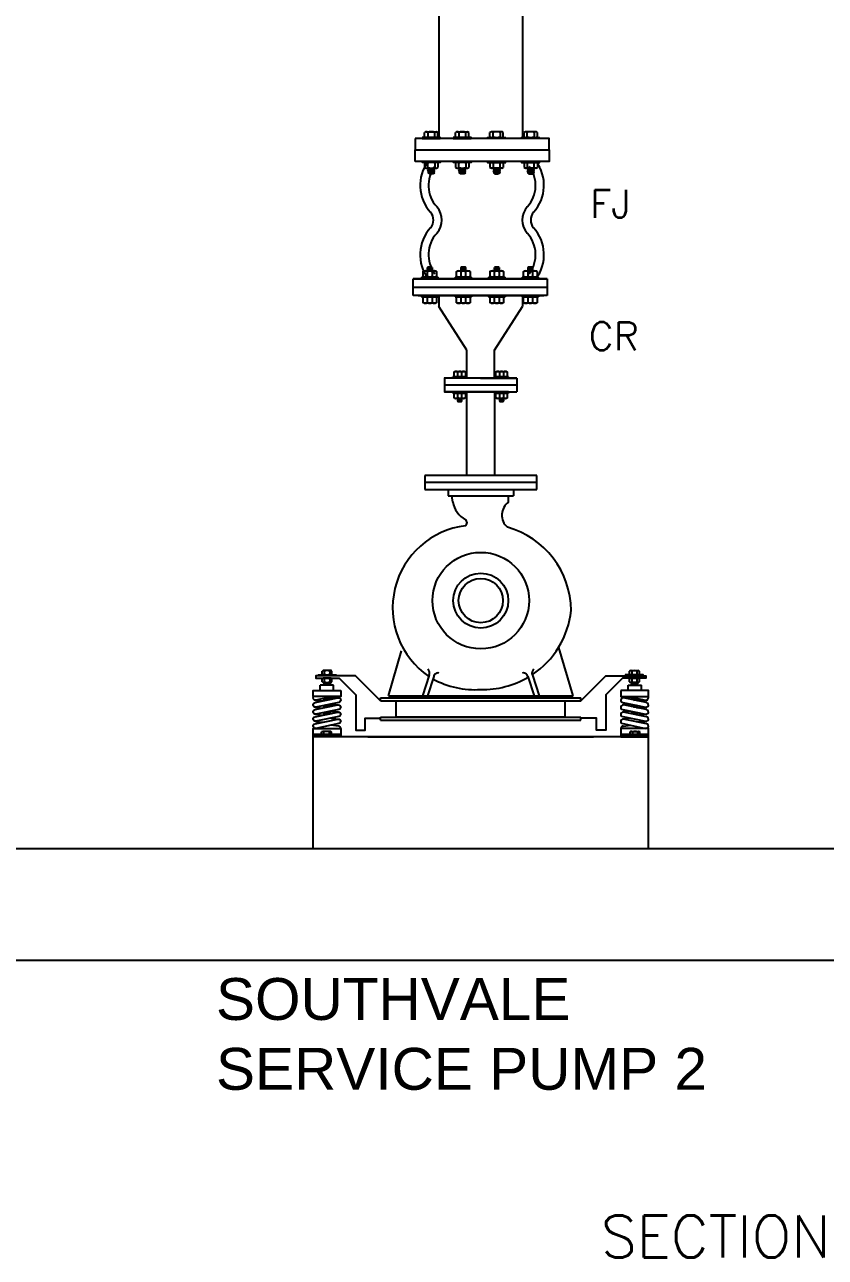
# Model space of a CAD drawing. Header units: inches. Extents: x 72601 to 92539, y -26779 to -15965.
# Drawn here: x 89673 to 91106, y -26676 to -24468 of the extents above; entities that cross this region are included whole.
import ezdxf

# ---------------------------------------------------------------- set-up
doc = ezdxf.new("R2010")
doc.units = ezdxf.units.IN
doc.header["$MEASUREMENT"] = 0
doc.layers.add('FENCE', color=1, linetype='Continuous')
doc.layers.add('M-X-BKGD', color=8, linetype='Continuous')
doc.styles.add('SIMS', font='simplex.shx')
doc.styles.get("Standard").update_dxf_attribs({"font": 'arial.ttf'})

# ---------------------------------------------------------------- blocks, each defined once
blk = doc.blocks.new('PUMP MAIN')
for p, q in [((84485.6, 10391.1), (84624.4, 10391.1)), ((84485.6, 10391.1), (84485.6, 10377.8)), ((84624.4, 10391.1), (84624.4, 10377.8)), ((84485.6, 10377.8), (84624.4, 10377.8)), ((84495.5, 10364.5), (84493.5, 10377.8)), ((84614.2, 10364.5), (84614.2, 10377.8)), ((84358.5, 9952.1), (84386.6, 10048.1)), ((84751.5, 9952.1), (84721.3, 10055.1)), ((84217.4, 9997.9), (84217.4, 10004.8)), ((84236.2, 10005.8), (84219.8, 10005.8)), ((84219.8, 9996.9), (84236, 9996.9)), ((84222.3, 9997.9), (84222.3, 10004.8)), ((84233.6, 10004.8), (84233.6, 9997.9)), ((84238.5, 9997.9), (84238.5, 10004.8)), ((84445.3, 9996), (84430.9, 9952.1)), ((84455, 9993.1), (84441.5, 9952.1)), ((84655, 9993.1), (84668.5, 9952.1)), ((84664.7, 9996), (84679.1, 9952.1)), ((84871.5, 9997.9), (84871.5, 10004.8)), ((84873.8, 10005.8), (84890.2, 10005.8)), ((84890.2, 9996.9), (84874, 9996.9)), ((84876.4, 10004.8), (84876.4, 9997.9)), ((84887.7, 9997.9), (84887.7, 10004.8)), ((84892.6, 9997.9), (84892.6, 10004.8)), ((84241.7, 9975.1), (84213.5, 9975.1)), ((84213.5, 9963.2), (84213.5, 9975.1)), ((84217.4, 9981.7), (84217.4, 9988.6)), ((84236.1, 9989.6), (84219.8, 9989.6)), ((84219.8, 9980.7), (84236, 9980.7)), ((84220.8, 9980.3), (84221.3, 9980.7)), ((84220.8, 9980.3), (84221.8, 9979.4)), ((84220.8, 9978.6), (84221.8, 9979.4)), ((84220.8, 9978.6), (84221.8, 9977.8)), ((84220.8, 9977), (84221.8, 9977.8)), ((84220.8, 9977), (84221.8, 9976.2)), ((84220.8, 9975.3), (84221.8, 9976.2)), ((84220.8, 9975.3), (84221, 9975.1)), ((84234, 9978.9), (84221.8, 9979.4)), ((84234, 9977.3), (84221.8, 9977.8)), ((84234, 9975.7), (84221.8, 9976.2)), ((84222.3, 9981.7), (84222.3, 9988.6)), ((84234, 9980.6), (84231.7, 9980.7)), ((84233.6, 9988.6), (84233.6, 9981.7)), ((84234.1, 9980.7), (84234, 9980.6)), ((84235.1, 9979.8), (84234, 9980.6)), ((84235.1, 9979.8), (84234, 9978.9)), ((84235.1, 9978.1), (84234, 9978.9)), ((84235.1, 9978.1), (84234, 9977.3)), ((84235.1, 9976.5), (84234, 9977.3)), ((84235.1, 9976.5), (84234, 9975.7)), ((84234.7, 9975.1), (84234, 9975.7)), ((84238.5, 9981.7), (84238.5, 9988.6)), ((84241.7, 9963.2), (84241.7, 9975.1)), ((84868.3, 9963.2), (84868.3, 9975.1)), ((84868.3, 9975.1), (84896.5, 9975.1)), ((84871.5, 9981.7), (84871.5, 9988.6)), ((84873.9, 9989.6), (84890.2, 9989.6)), ((84890.2, 9980.7), (84874, 9980.7)), ((84874.9, 9979.8), (84876, 9980.6)), ((84874.9, 9979.8), (84876, 9978.9)), ((84874.9, 9978.1), (84876, 9978.9)), ((84874.9, 9978.1), (84876, 9977.3)), ((84874.9, 9976.5), (84876, 9977.3)), ((84874.9, 9976.5), (84876, 9975.7)), ((84875.3, 9975.1), (84876, 9975.7)), ((84875.9, 9980.7), (84876, 9980.6)), ((84876, 9980.6), (84878.3, 9980.7)), ((84876, 9978.9), (84888.2, 9979.4)), ((84876, 9977.3), (84888.2, 9977.8)), ((84876, 9975.7), (84888.2, 9976.2)), ((84876.4, 9988.6), (84876.4, 9981.7)), ((84887.7, 9981.7), (84887.7, 9988.6)), ((84889.2, 9980.3), (84888.2, 9979.4)), ((84889.2, 9978.6), (84888.2, 9979.4)), ((84889.2, 9978.6), (84888.2, 9977.8)), ((84889.2, 9977), (84888.2, 9977.8)), ((84889.2, 9977), (84888.2, 9976.2)), ((84889.2, 9975.3), (84888.2, 9976.2)), ((84889.2, 9980.3), (84888.7, 9980.7)), ((84889.2, 9975.3), (84889, 9975.1)), ((84892.6, 9981.7), (84892.6, 9988.6)), ((84896.5, 9963.2), (84896.5, 9975.1)), ((84203, 9942.8), (84219.1, 9941.2)), ((84220.8, 9946), (84221.1, 9946.3)), ((84220.8, 9946), (84221.8, 9945.1)), ((84220.8, 9944.3), (84221.8, 9945.1)), ((84220.8, 9944.3), (84221.8, 9943.5)), ((84220.8, 9942.7), (84221.8, 9943.5)), ((84220.8, 9942.7), (84221.8, 9941.9)), ((84221.5, 9941.6), (84221.8, 9941.9)), ((84234, 9944.7), (84221.8, 9945.1)), ((84229.5, 9943.2), (84221.8, 9943.5)), ((84222.6, 9941.8), (84221.8, 9941.9)), ((84234, 9946.4), (84223.5, 9946.8)), ((84234, 9948), (84230.1, 9948.2)), ((84235.1, 9948.8), (84234, 9948)), ((84235.1, 9947.2), (84234, 9948)), ((84235.1, 9947.2), (84234, 9946.4)), ((84235.1, 9945.6), (84234, 9946.4)), ((84235.1, 9945.6), (84234, 9944.7)), ((84234.6, 9944.3), (84234, 9944.7)), ((84235.1, 9948.8), (84234.7, 9949.1)), ((84236, 9949.4), (84252.1, 9947.8)), ((84341.9, 9941.6), (84341.9, 9948.2)), ((84341.9, 9948.2), (84768.1, 9948.2)), ((84341.9, 9941.6), (84768.1, 9941.6)), ((84358.5, 9952.1), (84751.5, 9952.1)), ((84375.2, 9906.6), (84375.2, 9941.6)), ((84734.8, 9906.6), (84734.8, 9941.6)), ((84768.1, 9941.6), (84768.1, 9948.2)), ((84874, 9949.4), (84857.9, 9947.8)), ((84874.9, 9948.8), (84875.3, 9949.1)), ((84874.9, 9948.8), (84876, 9948)), ((84874.9, 9947.2), (84876, 9948)), ((84874.9, 9947.2), (84876, 9946.4)), ((84874.9, 9945.6), (84876, 9946.4)), ((84874.9, 9945.6), (84876, 9944.7)), ((84875.4, 9944.3), (84876, 9944.7)), ((84876, 9948), (84879.9, 9948.2)), ((84876, 9946.4), (84886.5, 9946.8)), ((84876, 9944.7), (84888.2, 9945.1)), ((84880.5, 9943.2), (84888.2, 9943.5)), ((84887.4, 9941.8), (84888.2, 9941.9)), ((84889.2, 9946), (84888.2, 9945.1)), ((84889.2, 9944.3), (84888.2, 9945.1)), ((84889.2, 9944.3), (84888.2, 9943.5)), ((84889.2, 9942.7), (84888.2, 9943.5)), ((84889.2, 9942.7), (84888.2, 9941.9)), ((84888.5, 9941.6), (84888.2, 9941.9)), ((84889.2, 9946), (84888.9, 9946.3)), ((84907, 9942.8), (84890.9, 9941.2)), ((84203, 9927.8), (84219.1, 9926.2)), ((84220.8, 9931.2), (84220.8, 9931.3)), ((84220.8, 9931.2), (84221.8, 9930.4)), ((84220.8, 9929.6), (84221.8, 9930.4)), ((84220.8, 9929.6), (84221.8, 9928.7)), ((84220.8, 9927.9), (84221.8, 9928.7)), ((84220.8, 9927.9), (84221.8, 9927.1)), ((84220.8, 9914.8), (84221.8, 9915.6)), ((84220.8, 9914.8), (84221.8, 9914)), ((84221, 9926.5), (84221.8, 9927.1)), ((84221, 9916.3), (84221.8, 9915.6)), ((84234, 9929.9), (84221.8, 9930.4)), ((84230.3, 9928.4), (84221.8, 9928.7)), ((84223.6, 9927), (84221.8, 9927.1)), ((84234, 9915.1), (84221.8, 9915.6)), ((84234, 9931.5), (84224.1, 9931.9)), ((84234, 9916.8), (84225.1, 9917.1)), ((84234, 9933.2), (84230.8, 9933.3)), ((84234, 9918.5), (84232, 9918.6)), ((84235.2, 9934), (84234, 9933.2)), ((84235.1, 9932.4), (84234, 9933.2)), ((84235.1, 9932.4), (84234, 9931.5)), ((84235.1, 9930.7), (84234, 9931.5)), ((84235.1, 9930.7), (84234, 9929.9)), ((84234.8, 9929.3), (84234, 9929.9)), ((84234.9, 9919.1), (84234, 9918.5)), ((84235.2, 9917.6), (84234, 9918.5)), ((84235.2, 9917.6), (84234, 9916.8)), ((84235.1, 9916), (84234, 9916.8)), ((84235.1, 9916), (84234, 9915.1)), ((84235, 9914.4), (84234, 9915.1)), ((84235.2, 9934), (84235, 9934.2)), ((84235.1, 9919.3), (84235.1, 9919.3)), ((84236, 9934.4), (84252.1, 9932.8)), ((84236, 9919.4), (84252.1, 9917.8)), ((84874, 9934.4), (84857.9, 9932.8)), ((84874, 9919.4), (84857.9, 9917.8)), ((84874.8, 9934), (84875, 9934.2)), ((84874.8, 9934), (84876, 9933.2)), ((84874.8, 9917.6), (84876, 9918.5)), ((84874.8, 9917.6), (84876, 9916.8)), ((84874.9, 9932.4), (84876, 9933.2)), ((84874.9, 9932.4), (84876, 9931.5)), ((84874.9, 9930.7), (84876, 9931.5)), ((84874.9, 9930.7), (84876, 9929.9)), ((84874.9, 9916), (84876, 9916.8)), ((84874.9, 9916), (84876, 9915.1)), ((84875, 9914.4), (84876, 9915.1)), ((84875.1, 9919.1), (84876, 9918.5)), ((84875.2, 9929.3), (84876, 9929.9)), ((84876, 9933.2), (84879.2, 9933.3)), ((84876, 9931.5), (84885.9, 9931.9)), ((84876, 9929.9), (84888.2, 9930.4)), ((84876, 9918.5), (84878, 9918.6)), ((84876, 9916.8), (84884.9, 9917.1)), ((84876, 9915.1), (84888.2, 9915.6)), ((84879.7, 9928.4), (84888.2, 9928.7)), ((84886.4, 9927), (84888.2, 9927.1)), ((84889.2, 9931.2), (84888.2, 9930.4)), ((84889.2, 9929.6), (84888.2, 9930.4)), ((84889.2, 9929.6), (84888.2, 9928.7)), ((84889.2, 9927.9), (84888.2, 9928.7)), ((84889.2, 9927.9), (84888.2, 9927.1)), ((84889, 9926.5), (84888.2, 9927.1)), ((84889, 9916.3), (84888.2, 9915.6)), ((84889.2, 9914.8), (84888.2, 9915.6)), ((84889.2, 9914.8), (84888.2, 9914)), ((84889.2, 9931.2), (84889.2, 9931.3)), ((84907, 9927.8), (84890.9, 9926.2)), ((84203, 9912.8), (84219.1, 9911.2)), ((84203.5, 9897.8), (84219.6, 9896.2)), ((84220.8, 9913.2), (84221.8, 9914)), ((84220.8, 9913.2), (84221.8, 9912.3)), ((84220.8, 9911.5), (84221.8, 9912.3)), ((84220.8, 9911.5), (84220.8, 9911.5)), ((84231.2, 9913.6), (84221.8, 9914)), ((84224.6, 9912.2), (84221.8, 9912.3)), ((84252.1, 9887.8), (84236, 9889.4)), ((84236.1, 9904.4), (84252.6, 9902.8)), ((84341.9, 9906.6), (84768.1, 9906.6)), ((84341.9, 9900), (84341.9, 9906.6)), ((84341.9, 9900), (84768.1, 9900)), ((84734.8, 9906.6), (84375.2, 9906.6)), ((84768.1, 9900), (84768.1, 9906.6)), ((84873.9, 9904.4), (84857.4, 9902.8)), ((84857.9, 9887.8), (84874, 9889.4)), ((84878.8, 9913.6), (84888.2, 9914)), ((84885.4, 9912.2), (84888.2, 9912.3)), ((84889.2, 9913.2), (84888.2, 9914)), ((84889.2, 9913.2), (84888.2, 9912.3)), ((84889.2, 9911.5), (84888.2, 9912.3)), ((84889.2, 9911.5), (84889.2, 9911.5)), ((84906.5, 9897.8), (84890.4, 9896.2)), ((84907, 9912.8), (84890.9, 9911.2)), ((84216.4, 9868.3), (84216.4, 9875.2)), ((84235.1, 9876.2), (84218.8, 9876.2)), ((84218.8, 9867.3), (84235, 9867.3)), ((84221.3, 9868.3), (84221.3, 9875.2)), ((84232.5, 9875.2), (84232.5, 9868.3)), ((84237.5, 9868.3), (84237.5, 9875.2)), ((84315, 9865), (84795, 9865)), ((84872.5, 9868.3), (84872.5, 9875.2)), ((84874.9, 9876.2), (84891.2, 9876.2)), ((84891.2, 9867.3), (84875, 9867.3)), ((84877.5, 9875.2), (84877.5, 9868.3)), ((84888.7, 9868.3), (84888.7, 9875.2)), ((84893.6, 9868.3), (84893.6, 9875.2))]:
    blk.add_line(p, q)
for points in [[(84341.9, 9941.6), (84288.8, 9994.6), (84203.8, 9994.6), (84203.8, 9989.6), (84253.8, 9989.6), (84289.2, 9954.3), (84289.2, 9879.3), (84309.2, 9879.3), (84309.2, 9904.3), (84341.9, 9904.3)], [(84768.1, 9941.6), (84821.2, 9994.6), (84906.2, 9994.6), (84906.2, 9989.6), (84856.2, 9989.6), (84820.8, 9954.3), (84820.8, 9879.3), (84800.8, 9879.3), (84800.8, 9904.3), (84768.1, 9904.3)]]:
    blk.add_lwpolyline(points)
for points in [[(84248.1, 9996.9), (84248.1, 9994.6), (84209.6, 9994.6), (84209.6, 9996.9)], [(84861.9, 9996.9), (84861.9, 9994.6), (84900.4, 9994.6), (84900.4, 9996.9)], [(84257.1, 9963.2), (84257.1, 9950.4), (84198.5, 9950.4), (84198.5, 9963.2)], [(84852.9, 9963.2), (84852.9, 9950.4), (84911.5, 9950.4), (84911.5, 9963.2)], [(84257.1, 9882.8), (84257.1, 9870), (84198.5, 9870), (84198.5, 9882.8)], [(84257.1, 9870), (84257.1, 9865), (84198.5, 9865), (84198.5, 9870)], [(84247.1, 9867.3), (84247.1, 9865), (84208.5, 9865), (84208.5, 9867.3)], [(84852.9, 9882.8), (84852.9, 9870), (84911.5, 9870), (84911.5, 9882.8)], [(84852.9, 9870), (84852.9, 9865), (84911.5, 9865), (84911.5, 9870)], [(84862.9, 9867.3), (84862.9, 9865), (84901.5, 9865), (84901.5, 9867.3)]]:
    blk.add_lwpolyline(points, close=True)
for points in [[(84241, 9950.4), (84204.5, 9942.9, -0.656367), (84199.3, 9950.4)], [(84869, 9950.4), (84905.5, 9942.9, 0.656367), (84910.7, 9950.4)]]:
    blk.add_lwpolyline(points, format="xyb")
for points in [[(84253.1, 9937.9), (84204.5, 9927.9, -1.001057), (84202.5, 9937.7), (84251.1, 9947.7, -1.001015)], [(84856.9, 9937.9), (84905.5, 9927.9, 1.001057), (84907.5, 9937.7), (84858.9, 9947.7, 1.001015)], [(84253.1, 9922.9), (84204.5, 9912.9, -1.001057), (84202.5, 9922.7), (84251.1, 9932.7, -1.001015)], [(84253.1, 9907.9), (84204.5, 9897.9, -1.001057), (84202.5, 9907.7), (84251.1, 9917.7, -1.001015)], [(84856.9, 9922.9), (84905.5, 9912.9, 1.001057), (84907.5, 9922.7), (84858.9, 9932.7, 1.001015)], [(84856.9, 9907.9), (84905.5, 9897.9, 1.001057), (84907.5, 9907.7), (84858.9, 9917.7, 1.001015)], [(84253.1, 9892.9), (84204.5, 9882.9, -1.001057), (84202.5, 9892.7), (84251.1, 9902.7, -1.001015)], [(84856.9, 9892.9), (84905.5, 9882.9, 1.001057), (84907.5, 9892.7), (84858.9, 9902.7, 1.001015)]]:
    blk.add_lwpolyline(points, format="xyb", close=True)
for radius in [102.7, 58.5, 47.1]:
    blk.add_circle((84555, 10154.7), radius)
for centre, radius, start, end in [((84547.2, 10373), 52.4, 189.3044, 241.7281), ((84634.5, 10336.6), 34.5, 126.0695, 228.3449), ((84543.6, 10139.1), 176.1, 96.9255, 235.7497), ((84518.1, 10320.4), 7.76, 303.9544, 56.0456), ((84562.2, 10132.7), 184.8, 0.3028, 74.4939), ((84561.7, 10152.5), 186.3, 303.4296, 354.1995), ((84219.8, 10002.3), 3.48, 45.0088, 134.9912), ((84219.8, 10000.4), 3.48, 225.0088, 314.9912), ((84227.9, 9989.9), 15.9, 69.2913, 110.7087), ((84227.9, 10012.8), 15.9, 249.2913, 290.7087), ((84236, 10002.3), 3.47, 44.9141, 135.0859), ((84236, 10000.4), 3.47, 224.9141, 315.0859), ((84435, 10000.5), 11.2, 336.5811, 49.1689), ((84463.9, 9991.7), 9.07, 76.3265, 170.9387), ((84646.1, 9991.7), 9.07, 9.0613, 103.6735), ((84675, 10000.5), 11.2, 130.8311, 203.4189), ((84874, 10002.3), 3.47, 44.9141, 135.0859), ((84874, 10000.4), 3.47, 224.9141, 315.0859), ((84882.1, 9989.9), 15.9, 69.2913, 110.7087), ((84882.1, 10012.8), 15.9, 249.2913, 290.7087), ((84890.2, 10002.3), 3.48, 45.0088, 134.9912), ((84890.2, 10000.4), 3.48, 225.0088, 314.9912), ((84219.8, 9986.1), 3.48, 45.0088, 134.9912), ((84219.8, 9984.2), 3.48, 225.0088, 314.9912), ((84227.9, 9973.7), 15.9, 69.2913, 110.7087), ((84227.9, 9996.6), 15.9, 249.2913, 290.7087), ((84236, 9986.1), 3.47, 44.9141, 135.0859), ((84236, 9984.2), 3.47, 224.9141, 315.0859), ((84543.8, 10155.7), 190.5, 241.6313, 273.3611), ((84558.5, 10158), 192.6, 268.948, 300.2335), ((84874, 9986.1), 3.47, 44.9141, 135.0859), ((84874, 9984.2), 3.47, 224.9141, 315.0859), ((84882.1, 9973.7), 15.9, 69.2913, 110.7087), ((84882.1, 9996.6), 15.9, 249.2913, 290.7087), ((84890.2, 9986.1), 3.48, 45.0088, 134.9912), ((84890.2, 9984.2), 3.48, 225.0088, 314.9912), ((84218.8, 9872.7), 3.48, 45.0088, 134.9912), ((84218.8, 9870.7), 3.48, 225.0088, 314.9912), ((84226.9, 9860.3), 15.9, 69.2913, 110.7087), ((84226.9, 9883.2), 15.9, 249.2913, 290.7087), ((84235, 9872.7), 3.47, 44.9141, 135.0859), ((84235, 9870.7), 3.47, 224.9141, 315.0859), ((84252.1, 9882.8), 5, 0, 90), ((84857.9, 9882.8), 5, 90, 180), ((84875, 9872.7), 3.47, 44.9141, 135.0859), ((84875, 9870.7), 3.47, 224.9141, 315.0859), ((84883.1, 9860.3), 15.9, 69.2913, 110.7087), ((84883.1, 9883.2), 15.9, 249.2913, 290.7087), ((84891.2, 9872.7), 3.48, 45.0088, 134.9912), ((84891.2, 9870.7), 3.48, 225.0088, 314.9912)]:
    blk.add_arc(centre, radius, start, end)

msp = doc.modelspace()

# ---------------------------------------------------------------- linework, layer by layer
at = {"layer": 'M-X-BKGD'}
for p, q in [((90414.1, -24172.1), (90414.1, -24670.2)), ((90564.1, -24172.1), (90564.1, -24670.2)), ((90388.8, -24669.1), (90388.8, -24661.3)), ((90391.4, -24660.1), (90409.9, -24660.1)), ((90394.4, -24661.3), (90394.4, -24669.1)), ((90407.1, -24669.1), (90407.1, -24661.3)), ((90412.6, -24669.1), (90412.6, -24661.3)), ((90444.3, -24669.1), (90444.3, -24661.3)), ((90446.9, -24660.1), (90465.4, -24660.1)), ((90449.9, -24661.3), (90449.9, -24669.1)), ((90462.6, -24669.1), (90462.6, -24661.3)), ((90468.1, -24669.1), (90468.1, -24661.3)), ((90505.8, -24669.1), (90505.8, -24661.3)), ((90527, -24660.1), (90508.6, -24660.1)), ((90511.4, -24669.1), (90511.4, -24661.3)), ((90524.1, -24661.3), (90524.1, -24669.1)), ((90529.6, -24669.1), (90529.6, -24661.3)), ((90566.8, -24669.1), (90566.8, -24661.3)), ((90588, -24660.1), (90569.5, -24660.1)), ((90572.3, -24669.1), (90572.3, -24661.3)), ((90585, -24661.3), (90585, -24669.1)), ((90590.6, -24669.1), (90590.6, -24661.3)), ((90388.8, -24716), (90388.8, -24723.8)), ((90394.4, -24723.8), (90394.4, -24716)), ((90588.1, -24713), (90395, -24713)), ((90407.1, -24716), (90407.1, -24723.8)), ((90412.6, -24716), (90412.6, -24723.8)), ((90444.3, -24716), (90444.3, -24723.8)), ((90449.9, -24723.8), (90449.9, -24716)), ((90462.6, -24716), (90462.6, -24723.8)), ((90468.1, -24716), (90468.1, -24723.8)), ((90505.8, -24716), (90505.8, -24723.8)), ((90511.4, -24716), (90511.4, -24723.8)), ((90524.1, -24723.8), (90524.1, -24716)), ((90529.6, -24716), (90529.6, -24723.8)), ((90566.8, -24716), (90566.8, -24723.8)), ((90572.3, -24716), (90572.3, -24723.8)), ((90585, -24723.8), (90585, -24716)), ((90590.6, -24716), (90590.6, -24723.8)), ((90391.4, -24725), (90409.9, -24725)), ((90394.3, -24730.3), (90395.3, -24729.6)), ((90394.3, -24730.3), (90395.3, -24731.1)), ((90394.4, -24726.1), (90395.3, -24725.4)), ((90394.4, -24726.1), (90395.3, -24726.8)), ((90394.4, -24727.5), (90395.3, -24726.8)), ((90394.4, -24727.5), (90395.3, -24728.2)), ((90394.4, -24728.9), (90395.3, -24728.2)), ((90394.4, -24728.9), (90395.3, -24729.6)), ((90394.4, -24731.8), (90395.3, -24731.1)), ((90394.4, -24731.7), (90395.3, -24732.4)), ((90394.4, -24733.1), (90395.3, -24732.4)), ((90394.4, -24733.1), (90395.3, -24733.8)), ((90394.7, -24725), (90395.3, -24725.4)), ((90395.3, -24725.4), (90405.6, -24725.8)), ((90395.3, -24726.8), (90405.6, -24727.2)), ((90395.3, -24728.2), (90405.6, -24728.6)), ((90395.3, -24729.6), (90405.6, -24730)), ((90395.3, -24731.1), (90405.6, -24731.4)), ((90395.3, -24732.4), (90405.6, -24732.8)), ((90395.3, -24733.8), (90406.1, -24733.8)), ((90395.3, -24733.8), (90397.7, -24735.3)), ((90404.2, -24735.3), (90397.7, -24735.3)), ((90406.5, -24733.5), (90404.2, -24735.3)), ((90406.5, -24725.1), (90405.6, -24725.8)), ((90406.5, -24726.5), (90405.6, -24725.8)), ((90406.5, -24726.5), (90405.6, -24727.2)), ((90406.5, -24727.9), (90405.6, -24727.2)), ((90406.5, -24727.9), (90405.6, -24728.6)), ((90406.5, -24729.3), (90405.6, -24728.6)), ((90406.5, -24729.3), (90405.6, -24730)), ((90406.5, -24730.7), (90405.6, -24730)), ((90406.5, -24730.7), (90405.6, -24731.4)), ((90406.5, -24732.1), (90405.6, -24731.4)), ((90406.5, -24732.1), (90405.6, -24732.8)), ((90406.5, -24733.5), (90405.6, -24732.8)), ((90406.5, -24725.1), (90406.3, -24725)), ((90446.9, -24725), (90465.4, -24725)), ((90449.8, -24730.3), (90450.8, -24729.6)), ((90449.8, -24730.3), (90450.8, -24731.1)), ((90449.9, -24726.1), (90450.8, -24725.4)), ((90449.9, -24726.1), (90450.8, -24726.8)), ((90449.9, -24727.5), (90450.8, -24726.8)), ((90449.9, -24727.5), (90450.8, -24728.2)), ((90449.9, -24728.9), (90450.8, -24728.2)), ((90449.9, -24728.9), (90450.8, -24729.6)), ((90449.9, -24731.8), (90450.8, -24731.1)), ((90449.9, -24731.7), (90450.8, -24732.4)), ((90449.9, -24733.1), (90450.8, -24732.4)), ((90449.9, -24733.1), (90450.8, -24733.8)), ((90450.2, -24725), (90450.8, -24725.4)), ((90450.8, -24725.4), (90461.1, -24725.8)), ((90450.8, -24726.8), (90461.1, -24727.2)), ((90450.8, -24728.2), (90461.1, -24728.6)), ((90450.8, -24729.6), (90461.1, -24730)), ((90450.8, -24731.1), (90461.1, -24731.4)), ((90450.8, -24732.4), (90461.1, -24732.8)), ((90450.8, -24733.8), (90453.2, -24735.3)), ((90450.8, -24733.8), (90461.6, -24733.8)), ((90459.7, -24735.3), (90453.2, -24735.3)), ((90462, -24733.5), (90459.7, -24735.3)), ((90462, -24725.1), (90461.1, -24725.8)), ((90462, -24726.5), (90461.1, -24725.8)), ((90462, -24726.5), (90461.1, -24727.2)), ((90462, -24727.9), (90461.1, -24727.2)), ((90462, -24727.9), (90461.1, -24728.6)), ((90462, -24729.3), (90461.1, -24728.6)), ((90462, -24729.3), (90461.1, -24730)), ((90462, -24730.7), (90461.1, -24730)), ((90462, -24730.7), (90461.1, -24731.4)), ((90462, -24732.1), (90461.1, -24731.4)), ((90462, -24732.1), (90461.1, -24732.8)), ((90462, -24733.5), (90461.1, -24732.8)), ((90462, -24725.1), (90461.8, -24725)), ((90527, -24725), (90508.6, -24725)), ((90511.9, -24725.1), (90512.2, -24725)), ((90511.9, -24725.1), (90512.8, -24725.8)), ((90511.9, -24726.5), (90512.8, -24725.8)), ((90511.9, -24726.5), (90512.8, -24727.2)), ((90511.9, -24727.9), (90512.8, -24727.2)), ((90511.9, -24727.9), (90512.8, -24728.6)), ((90511.9, -24729.3), (90512.8, -24728.6)), ((90511.9, -24729.3), (90512.8, -24730)), ((90511.9, -24730.7), (90512.8, -24730)), ((90511.9, -24730.7), (90512.8, -24731.4)), ((90511.9, -24732.1), (90512.8, -24731.4)), ((90511.9, -24732.1), (90512.8, -24732.8)), ((90511.9, -24733.5), (90512.8, -24732.8)), ((90511.9, -24733.5), (90514.2, -24735.3)), ((90523.2, -24733.8), (90512.4, -24733.8)), ((90523.2, -24725.4), (90512.8, -24725.8)), ((90523.2, -24726.8), (90512.8, -24727.2)), ((90523.2, -24728.2), (90512.8, -24728.6)), ((90523.2, -24729.6), (90512.8, -24730)), ((90523.2, -24731.1), (90512.8, -24731.4)), ((90523.2, -24732.4), (90512.8, -24732.8)), ((90514.2, -24735.3), (90520.7, -24735.3)), ((90523.2, -24733.8), (90520.7, -24735.3)), ((90523.8, -24725), (90523.2, -24725.4)), ((90524.1, -24726.1), (90523.2, -24725.4)), ((90524.1, -24726.1), (90523.2, -24726.8)), ((90524.1, -24727.5), (90523.2, -24726.8)), ((90524.1, -24727.5), (90523.2, -24728.2)), ((90524.1, -24728.9), (90523.2, -24728.2)), ((90524.1, -24728.9), (90523.2, -24729.6)), ((90524.1, -24730.3), (90523.2, -24729.6)), ((90524.1, -24730.3), (90523.2, -24731.1)), ((90524.1, -24731.8), (90523.2, -24731.1)), ((90524.1, -24731.7), (90523.2, -24732.4)), ((90524.1, -24733.1), (90523.2, -24732.4)), ((90524.1, -24733.1), (90523.2, -24733.8)), ((90588, -24725), (90569.5, -24725)), ((90572.9, -24725.1), (90573.1, -24725)), ((90572.9, -24725.1), (90573.8, -24725.8)), ((90572.9, -24726.5), (90573.8, -24725.8)), ((90572.9, -24726.5), (90573.8, -24727.2)), ((90572.9, -24727.9), (90573.8, -24727.2)), ((90572.9, -24727.9), (90573.8, -24728.6)), ((90572.9, -24729.3), (90573.8, -24728.6)), ((90572.9, -24729.3), (90573.8, -24730)), ((90572.9, -24730.7), (90573.8, -24730)), ((90572.9, -24730.7), (90573.8, -24731.4)), ((90572.9, -24732.1), (90573.8, -24731.4)), ((90572.9, -24732.1), (90573.8, -24732.8)), ((90572.9, -24733.5), (90573.8, -24732.8)), ((90572.9, -24733.5), (90575.2, -24735.3)), ((90584.1, -24733.8), (90573.3, -24733.8)), ((90584.1, -24725.4), (90573.8, -24725.8)), ((90584.1, -24726.8), (90573.8, -24727.2)), ((90584.1, -24728.2), (90573.8, -24728.6)), ((90584.1, -24729.6), (90573.8, -24730)), ((90584.1, -24731.1), (90573.8, -24731.4)), ((90584.1, -24732.4), (90573.8, -24732.8)), ((90575.2, -24735.3), (90581.7, -24735.3)), ((90584.1, -24733.8), (90581.7, -24735.3)), ((90584.7, -24725), (90584.1, -24725.4)), ((90585, -24726.1), (90584.1, -24725.4)), ((90585, -24726.1), (90584.1, -24726.8)), ((90585, -24727.5), (90584.1, -24726.8)), ((90585, -24727.5), (90584.1, -24728.2)), ((90585, -24728.9), (90584.1, -24728.2)), ((90585, -24728.9), (90584.1, -24729.6)), ((90585.1, -24730.3), (90584.1, -24729.6)), ((90585.1, -24730.3), (90584.1, -24731.1)), ((90585, -24731.8), (90584.1, -24731.1)), ((90585, -24731.7), (90584.1, -24732.4)), ((90585, -24733.1), (90584.1, -24732.4)), ((90585, -24733.1), (90584.1, -24733.8)), ((90383.4, -24920.6), (90383.4, -24923.3)), ((90398.1, -24923.3), (90398.1, -24920.6)), ((90443.4, -24920.6), (90443.4, -24923.3)), ((90458.1, -24923.3), (90458.1, -24920.6)), ((90503.4, -24920.6), (90503.4, -24923.3)), ((90518.1, -24923.3), (90518.1, -24920.6)), ((90563.4, -24920.6), (90563.4, -24923.3)), ((90578.1, -24923.3), (90578.1, -24920.6)), ((90368.1, -24923.3), (90488.1, -24923.3)), ((90368.1, -24952.9), (90368.1, -24923.3)), ((90368.1, -24923.3), (90608.1, -24923.3)), ((90428.1, -24923.3), (90368.1, -24923.3)), ((90383.4, -24923.3), (90412.9, -24923.3)), ((90395, -24923.3), (90584.4, -24923.3)), ((90488.1, -24923.3), (90428.1, -24923.3)), ((90443.4, -24923.3), (90472.9, -24923.3)), ((90608.1, -24923.3), (90488.1, -24923.3)), ((90548.1, -24923.3), (90488.1, -24923.3)), ((90503.4, -24923.3), (90532.9, -24923.3)), ((90608.1, -24923.3), (90548.1, -24923.3)), ((90563.4, -24923.3), (90592.9, -24923.3)), ((90608.1, -24923.3), (90608.1, -24952.9)), ((90488.1, -24952.9), (90368.1, -24952.9)), ((90377.4, -24952.9), (90602.1, -24952.9)), ((90504.5, -24952.9), (90384.5, -24952.9)), ((90399.8, -24952.9), (90579.6, -24952.9)), ((90414.3, -24952.9), (90414.3, -24972.9)), ((90489.7, -24952.9), (90489.7, -24952.9)), ((90489.7, -24952.9), (90489.7, -24952.9)), ((90564.1, -24952.9), (90564.1, -24972.9)), ((90464.1, -25051), (90414.3, -24972.9)), ((90514.1, -25051), (90564.1, -24972.9)), ((90464.1, -25101), (90464.1, -25051)), ((90514.1, -25101), (90514.1, -25051)), ((90489.1, -25101), (90424.1, -25101)), ((90472.3, -25101), (90448.3, -25101)), ((90489.1, -25101), (90554.1, -25101)), ((90554.1, -25101), (90554.1, -25125.6)), ((90539.1, -25125.6), (90439.1, -25125.6)), ((90464.3, -25275.5), (90464.3, -25126.8)), ((90514.3, -25275.5), (90514.3, -25126.8)), ((90389.4, -25275.5), (90389.4, -25300.5)), ((90489.4, -25275.5), (90389.4, -25275.5)), ((90589.4, -25288), (90389.4, -25288)), ((90589.4, -25275.5), (90489.4, -25275.5)), ((90589.4, -25300.5), (90589.4, -25275.5)), ((90389.4, -25300.5), (90489.4, -25300.5)), ((90489.4, -25300.5), (90589.4, -25300.5)), ((90189.4, -25943.2), (90189.4, -25743.3)), ((90789.4, -25743.3), (90189.4, -25743.3)), ((90789.4, -25943.2), (90789.4, -25743.3)), ((89589.4, -25943.2), (90189.4, -25943.2)), ((90189.4, -25943.2), (90789.4, -25943.2)), ((90789.4, -25943.2), (91314.4, -25943.2)), ((83639.4, -26143.2), (92539.4, -26143.2))]:
    msp.add_line(p, q, dxfattribs=at)
at = {"layer": 'M-X-BKGD', "linetype": 'Continuous'}
for p, q in [((90383.4, -24920.6), (90412.9, -24920.6)), ((90386, -24910), (90387, -24909)), ((90386, -24919.6), (90386, -24910)), ((90387, -24920.6), (90386, -24919.6)), ((90387, -24909), (90409.3, -24909)), ((90409.3, -24920.6), (90387, -24920.6)), ((90394.1, -24909), (90394.1, -24903.2)), ((90394.1, -24918.7), (90394.1, -24910.9)), ((90401.2, -24902.3), (90395.1, -24902.3)), ((90402.2, -24903.2), (90402.2, -24909)), ((90402.2, -24910.9), (90402.2, -24918.7)), ((90410.2, -24910), (90409.3, -24909)), ((90410.2, -24919.6), (90409.3, -24920.6)), ((90410.2, -24910), (90410.2, -24919.6)), ((90412.9, -24923.3), (90412.9, -24920.6)), ((90443.4, -24920.6), (90472.9, -24920.6)), ((90446, -24910), (90447, -24909)), ((90446, -24919.6), (90446, -24910)), ((90447, -24920.6), (90446, -24919.6)), ((90447, -24909), (90469.3, -24909)), ((90469.3, -24920.6), (90447, -24920.6)), ((90454.1, -24909), (90454.1, -24903.2)), ((90454.1, -24918.7), (90454.1, -24910.9)), ((90461.2, -24902.3), (90455.1, -24902.3)), ((90462.2, -24903.2), (90462.2, -24909)), ((90462.2, -24910.9), (90462.2, -24918.7)), ((90470.2, -24910), (90469.3, -24909)), ((90470.2, -24919.6), (90469.3, -24920.6)), ((90470.2, -24910), (90470.2, -24919.6)), ((90472.9, -24923.3), (90472.9, -24920.6)), ((90503.4, -24920.6), (90532.9, -24920.6)), ((90506, -24910), (90507, -24909)), ((90506, -24919.6), (90506, -24910)), ((90507, -24920.6), (90506, -24919.6)), ((90507, -24909), (90529.3, -24909)), ((90529.3, -24920.6), (90507, -24920.6)), ((90514.1, -24909), (90514.1, -24903.2)), ((90514.1, -24918.7), (90514.1, -24910.9)), ((90521.2, -24902.3), (90515.1, -24902.3)), ((90522.2, -24903.2), (90522.2, -24909)), ((90522.2, -24910.9), (90522.2, -24918.7)), ((90530.2, -24910), (90529.3, -24909)), ((90530.2, -24919.6), (90529.3, -24920.6)), ((90530.2, -24910), (90530.2, -24919.6)), ((90532.9, -24923.3), (90532.9, -24920.6)), ((90563.4, -24920.6), (90592.9, -24920.6)), ((90566, -24910), (90567, -24909)), ((90566, -24919.6), (90566, -24910)), ((90567, -24920.6), (90566, -24919.6)), ((90567, -24909), (90589.3, -24909)), ((90589.3, -24920.6), (90567, -24920.6)), ((90574.1, -24909), (90574.1, -24903.2)), ((90574.1, -24918.7), (90574.1, -24910.9)), ((90581.2, -24902.3), (90575.1, -24902.3)), ((90582.2, -24903.2), (90582.2, -24909)), ((90582.2, -24910.9), (90582.2, -24918.7)), ((90590.2, -24910), (90589.3, -24909)), ((90590.2, -24919.6), (90589.3, -24920.6)), ((90590.2, -24910), (90590.2, -24919.6)), ((90592.9, -24923.3), (90592.9, -24920.6)), ((90368.1, -24923.3), (90608.1, -24923.3)), ((90382.9, -24923.3), (90368.1, -24923.3)), ((90368.1, -24938.1), (90608.1, -24938.1)), ((90441.3, -24923.3), (90411.8, -24923.3)), ((90475, -24923.3), (90504.5, -24923.3)), ((90533.4, -24923.3), (90562.9, -24923.3)), ((90382.9, -24952.9), (90368.1, -24952.9)), ((90383.4, -24952.9), (90383.4, -24955.5)), ((90383.4, -24955.5), (90412.9, -24955.5)), ((90386, -24956.5), (90387, -24955.5)), ((90386, -24966.2), (90386, -24956.5)), ((90394.1, -24965.2), (90394.1, -24955.5)), ((90402.2, -24955.5), (90402.2, -24965.2)), ((90410.2, -24956.5), (90409.2, -24955.5)), ((90410.2, -24956.5), (90410.2, -24966.2)), ((90441.3, -24952.9), (90411.8, -24952.9)), ((90412.9, -24952.9), (90412.9, -24955.5)), ((90443.4, -24952.9), (90443.4, -24955.5)), ((90443.4, -24955.5), (90472.9, -24955.5)), ((90446, -24956.5), (90447, -24955.5)), ((90446, -24966.2), (90446, -24956.5)), ((90454.1, -24965.2), (90454.1, -24955.5)), ((90462.2, -24955.5), (90462.2, -24965.2)), ((90470.2, -24956.5), (90469.2, -24955.5)), ((90470.2, -24956.5), (90470.2, -24966.2)), ((90472.9, -24952.9), (90472.9, -24955.5)), ((90475, -24952.9), (90504.5, -24952.9)), ((90503.4, -24952.9), (90503.4, -24955.5)), ((90503.4, -24955.5), (90532.9, -24955.5)), ((90506, -24956.5), (90507, -24955.5)), ((90506, -24966.2), (90506, -24956.5)), ((90514.1, -24965.2), (90514.1, -24955.5)), ((90522.2, -24955.5), (90522.2, -24965.2)), ((90530.2, -24956.5), (90529.2, -24955.5)), ((90530.2, -24956.5), (90530.2, -24966.2)), ((90532.9, -24952.9), (90532.9, -24955.5)), ((90533.4, -24952.9), (90562.9, -24952.9)), ((90563.4, -24952.9), (90563.4, -24955.5)), ((90563.4, -24955.5), (90592.9, -24955.5)), ((90566, -24956.5), (90567, -24955.5)), ((90566, -24966.2), (90566, -24956.5)), ((90574.1, -24965.2), (90574.1, -24955.5)), ((90582.2, -24955.5), (90582.2, -24965.2)), ((90590.2, -24956.5), (90589.2, -24955.5)), ((90590.2, -24956.5), (90590.2, -24966.2)), ((90592.9, -24952.9), (90592.9, -24955.5)), ((90387, -24967.1), (90386, -24966.2)), ((90409.2, -24967.1), (90387, -24967.1)), ((90410.2, -24966.2), (90409.2, -24967.1)), ((90447, -24967.1), (90446, -24966.2)), ((90469.2, -24967.1), (90447, -24967.1)), ((90470.2, -24966.2), (90469.2, -24967.1)), ((90507, -24967.1), (90506, -24966.2)), ((90529.2, -24967.1), (90507, -24967.1)), ((90530.2, -24966.2), (90529.2, -24967.1)), ((90567, -24967.1), (90566, -24966.2)), ((90589.2, -24967.1), (90567, -24967.1)), ((90590.2, -24966.2), (90589.2, -24967.1)), ((90441.5, -25089.9), (90442.3, -25089.1)), ((90441.5, -25098), (90441.5, -25089.9)), ((90442.3, -25089.1), (90460.9, -25089.1)), ((90448.2, -25098.8), (90448.2, -25090.7)), ((90454.9, -25090.7), (90454.9, -25098.8)), ((90460.9, -25089.1), (90461.7, -25089.9)), ((90461.7, -25089.9), (90461.7, -25098)), ((90516.5, -25089.9), (90517.3, -25089.1)), ((90516.5, -25098), (90516.5, -25089.9)), ((90517.3, -25089.1), (90535.9, -25089.1)), ((90523.2, -25098.8), (90523.2, -25090.7)), ((90529.9, -25090.7), (90529.9, -25098.8)), ((90535.9, -25089.1), (90536.7, -25089.9)), ((90536.7, -25089.9), (90536.7, -25098)), ((90448.3, -25101), (90423.7, -25101)), ((90424.1, -25113.3), (90554.1, -25113.3)), ((90463.9, -25098.8), (90439.3, -25098.8)), ((90439.3, -25101), (90439.3, -25098.8)), ((90441.5, -25098), (90442.3, -25098.8)), ((90461.7, -25098), (90460.9, -25098.8)), ((90463.9, -25101), (90463.9, -25098.8)), ((90496.9, -25101), (90472.3, -25101)), ((90538.9, -25098.8), (90514.3, -25098.8)), ((90514.3, -25101), (90514.3, -25098.8)), ((90516.5, -25098), (90517.3, -25098.8)), ((90536.7, -25098), (90535.9, -25098.8)), ((90538.9, -25101), (90538.9, -25098.8)), ((90448.3, -25125.6), (90423.7, -25125.6)), ((90439.3, -25125.6), (90439.3, -25127.9)), ((90463.9, -25127.9), (90439.3, -25127.9)), ((90441.5, -25128.7), (90442.3, -25127.9)), ((90441.5, -25136.7), (90441.5, -25128.7)), ((90441.5, -25136.7), (90442.3, -25137.5)), ((90442.3, -25127.9), (90460.9, -25127.9)), ((90460.9, -25137.5), (90442.3, -25137.5)), ((90448.2, -25135.9), (90448.2, -25129.5)), ((90448.2, -25142.4), (90448.2, -25137.5)), ((90454.9, -25129.5), (90454.9, -25135.9)), ((90454.9, -25137.5), (90454.9, -25142.4)), ((90460.9, -25127.9), (90461.7, -25128.7)), ((90461.7, -25136.7), (90460.9, -25137.5)), ((90461.7, -25128.7), (90461.7, -25136.7)), ((90463.9, -25125.6), (90463.9, -25127.9)), ((90496.9, -25125.6), (90472.3, -25125.6)), ((90514.3, -25125.6), (90514.3, -25127.9)), ((90538.9, -25127.9), (90514.3, -25127.9)), ((90516.5, -25128.7), (90517.3, -25127.9)), ((90516.5, -25136.7), (90516.5, -25128.7)), ((90516.5, -25136.7), (90517.3, -25137.5)), ((90517.3, -25127.9), (90535.9, -25127.9)), ((90535.9, -25137.5), (90517.3, -25137.5)), ((90523.2, -25135.9), (90523.2, -25129.5)), ((90523.2, -25142.4), (90523.2, -25137.5)), ((90529.9, -25129.5), (90529.9, -25135.9)), ((90529.9, -25137.5), (90529.9, -25142.4)), ((90535.9, -25127.9), (90536.7, -25128.7)), ((90536.7, -25136.7), (90535.9, -25137.5)), ((90536.7, -25128.7), (90536.7, -25136.7)), ((90538.9, -25125.6), (90538.9, -25127.9)), ((90449, -25143.2), (90454.1, -25143.2)), ((90524, -25143.2), (90529.1, -25143.2))]:
    msp.add_line(p, q, dxfattribs=at)
at = {"layer": 'M-X-BKGD'}
for points in [[(90371.6, -24672.1), (90371.6, -24692.5), (90611.5, -24692.5), (90611.5, -24672.1)], [(90384.2, -24670.2), (90384.2, -24672.1), (90416.9, -24672.1), (90416.9, -24670.2)], [(90439.7, -24670.2), (90439.7, -24672.1), (90472.4, -24672.1), (90472.4, -24670.2)], [(90534.3, -24670.2), (90534.3, -24672.1), (90501.6, -24672.1), (90501.6, -24670.2)], [(90595.2, -24670.2), (90595.2, -24672.1), (90562.5, -24672.1), (90562.5, -24670.2)], [(90371.6, -24713), (90371.6, -24692.5), (90611.5, -24692.5), (90611.5, -24713)], [(90384.2, -24714.9), (90384.2, -24713), (90416.9, -24713), (90416.9, -24714.9)], [(90439.7, -24714.9), (90439.7, -24713), (90472.4, -24713), (90472.4, -24714.9)], [(90534.3, -24714.9), (90534.3, -24713), (90501.6, -24713), (90501.6, -24714.9)], [(90595.2, -24714.9), (90595.2, -24713), (90562.5, -24713), (90562.5, -24714.9)]]:
    msp.add_lwpolyline(points, close=True, dxfattribs=at)
at = {"layer": 'M-X-BKGD', "linetype": 'Continuous'}
for points in [[(90608.1, -24952.9), (90368.1, -24952.9)], [(90554.1, -25101), (90424.1, -25101), (90424.1, -25125.6), (90554.1, -25125.6)]]:
    msp.add_lwpolyline(points, dxfattribs=at)
at = {"layer": 'M-X-BKGD'}
for centre, radius, start, end in [((90391.6, -24664), 3.92, 44.9141, 135.0859), ((90391.6, -24666.3), 3.92, 224.9141, 315.0859), ((90400.7, -24678.1), 18, 69.2913, 110.7087), ((90400.7, -24652.2), 18, 249.2913, 290.7087), ((90409.9, -24664.1), 3.93, 45.0088, 134.9912), ((90409.9, -24666.3), 3.93, 225.0088, 314.9912), ((90447.1, -24664), 3.92, 44.9141, 135.0859), ((90447.1, -24666.3), 3.92, 224.9141, 315.0859), ((90456.2, -24678.1), 18, 69.2913, 110.7087), ((90456.2, -24652.2), 18, 249.2913, 290.7087), ((90465.4, -24664.1), 3.93, 45.0088, 134.9912), ((90465.4, -24666.3), 3.93, 225.0088, 314.9912), ((90508.6, -24664.1), 3.93, 45.0088, 134.9912), ((90508.6, -24666.3), 3.93, 225.0088, 314.9912), ((90517.7, -24678.1), 18, 69.2913, 110.7087), ((90517.7, -24652.2), 18, 249.2913, 290.7087), ((90526.9, -24664), 3.92, 44.9141, 135.0859), ((90526.9, -24666.3), 3.92, 224.9141, 315.0859), ((90569.5, -24664.1), 3.93, 45.0088, 134.9912), ((90569.5, -24666.3), 3.93, 225.0088, 314.9912), ((90578.7, -24678.1), 18, 69.2913, 110.7087), ((90578.7, -24652.2), 18, 249.2913, 290.7087), ((90587.8, -24664), 3.92, 44.9141, 135.0859), ((90587.8, -24666.3), 3.92, 224.9141, 315.0859), ((90391.6, -24718.8), 3.92, 44.9141, 135.0859), ((90400.7, -24732.9), 18, 69.2913, 110.7087), ((90409.9, -24718.8), 3.93, 45.0088, 134.9912), ((90447.1, -24718.8), 3.92, 44.9141, 135.0859), ((90456.2, -24732.9), 18, 69.2913, 110.7087), ((90465.4, -24718.8), 3.93, 45.0088, 134.9912), ((90508.6, -24718.8), 3.93, 45.0088, 134.9912), ((90517.7, -24732.9), 18, 69.2913, 110.7087), ((90526.9, -24718.8), 3.92, 44.9141, 135.0859), ((90569.5, -24718.8), 3.93, 45.0088, 134.9912), ((90578.7, -24732.9), 18, 69.2913, 110.7087), ((90587.8, -24718.8), 3.92, 44.9141, 135.0859), ((90391.6, -24721), 3.92, 224.9141, 315.0859), ((90400.7, -24707), 18, 249.2913, 290.7087), ((90409.9, -24721), 3.93, 225.0088, 314.9912), ((90447.1, -24721), 3.92, 224.9141, 315.0859), ((90456.2, -24707), 18, 249.2913, 290.7087), ((90465.4, -24721), 3.93, 225.0088, 314.9912), ((90508.6, -24721), 3.93, 225.0088, 314.9912), ((90517.7, -24707), 18, 249.2913, 290.7087), ((90526.9, -24721), 3.92, 224.9141, 315.0859), ((90569.5, -24721), 3.93, 225.0088, 314.9912), ((90578.7, -24707), 18, 249.2913, 290.7087), ((90587.8, -24721), 3.92, 224.9141, 315.0859)]:
    msp.add_arc(centre, radius, start, end, dxfattribs=at)
at = {"layer": 'M-X-BKGD', "linetype": 'Continuous'}
for centre, radius, start, end in [((90452.3, -24756), 71.6, 143.0328, 222.3139), ((90452.3, -24756), 56.6, 143.0328, 222.3139), ((90530.9, -24756), 56.6, 317.6861, 36.9672), ((90530.9, -24756), 71.6, 317.6861, 36.9672), ((90383.3, -24818.1), 21.2, 319.1589, 40.8411), ((90383.3, -24818.1), 36.2, 319.1589, 40.8411), ((90599.9, -24818.1), 36.2, 139.1589, 220.8411), ((90599.9, -24818.1), 21.2, 139.1589, 220.8411), ((90452.3, -24880.2), 71.6, 137.6861, 216.9672), ((90530.9, -24880.2), 71.6, 323.0328, 42.3139), ((90452.3, -24880.2), 56.6, 137.6861, 216.9672), ((90530.9, -24880.2), 56.6, 323.0328, 42.3139), ((90390.1, -24914.2), 5.22, 39.3849, 140.6151), ((90390.1, -24915.3), 5.22, 219.3849, 320.6151), ((90395.1, -24903.2), 0.968, 90, 180), ((90401.5, -24923.7), 21.2, 88.9617, 110.4885), ((90401.5, -24923.7), 20.2, 88.1407, 111.5176), ((90401.5, -24923.7), 19.2, 88.1407, 112.6587), ((90401.5, -24923.7), 18.3, 88.1407, 113.9319), ((90401.5, -24923.7), 17.3, 88.1407, 115.3626), ((90398.1, -24914.2), 5.22, 39.3849, 140.6151), ((90398.1, -24915.3), 5.22, 219.3849, 320.6151), ((90401.5, -24923.7), 16.3, 88.1407, 115.6381), ((90401.5, -24923.7), 15.4, 88.1407, 106.5975), ((90401.2, -24903.2), 0.968, 0, 90), ((90406.2, -24914.2), 5.22, 39.3849, 140.6151), ((90406.2, -24915.3), 5.22, 219.3849, 320.6151), ((90450.1, -24914.2), 5.22, 39.3849, 140.6151), ((90450.1, -24915.3), 5.22, 219.3849, 320.6151), ((90455.1, -24903.2), 0.968, 90, 180), ((90461.5, -24923.7), 21.2, 88.9617, 110.4885), ((90461.5, -24923.7), 20.2, 88.1407, 111.5176), ((90461.5, -24923.7), 19.2, 88.1407, 112.6587), ((90461.5, -24923.7), 18.3, 88.1407, 113.9319), ((90461.5, -24923.7), 17.3, 88.1407, 115.3626), ((90458.1, -24914.2), 5.22, 39.3849, 140.6151), ((90458.1, -24915.3), 5.22, 219.3849, 320.6151), ((90461.5, -24923.7), 16.3, 88.1407, 115.6381), ((90461.5, -24923.7), 15.4, 88.1407, 106.5975), ((90461.2, -24903.2), 0.968, 0, 90), ((90466.2, -24914.2), 5.22, 39.3849, 140.6151), ((90466.2, -24915.3), 5.22, 219.3849, 320.6151), ((90510.1, -24914.2), 5.22, 39.3849, 140.6151), ((90510.1, -24915.3), 5.22, 219.3849, 320.6151), ((90515.1, -24903.2), 0.968, 90, 180), ((90521.5, -24923.7), 21.2, 88.9617, 110.4885), ((90521.5, -24923.7), 20.2, 88.1407, 111.5176), ((90521.5, -24923.7), 19.2, 88.1407, 112.6587), ((90521.5, -24923.7), 18.3, 88.1407, 113.9319), ((90521.5, -24923.7), 17.3, 88.1407, 115.3626), ((90518.1, -24914.2), 5.22, 39.3849, 140.6151), ((90518.1, -24915.3), 5.22, 219.3849, 320.6151), ((90521.5, -24923.7), 16.3, 88.1407, 115.6381), ((90521.5, -24923.7), 15.4, 88.1407, 106.5975), ((90521.2, -24903.2), 0.968, 0, 90), ((90526.2, -24914.2), 5.22, 39.3849, 140.6151), ((90526.2, -24915.3), 5.22, 219.3849, 320.6151), ((90570.1, -24914.2), 5.22, 39.3849, 140.6151), ((90570.1, -24915.3), 5.22, 219.3849, 320.6151), ((90575.1, -24903.2), 0.968, 90, 180), ((90581.5, -24923.7), 21.2, 88.9617, 110.4885), ((90581.5, -24923.7), 20.2, 88.1407, 111.5176), ((90581.5, -24923.7), 19.2, 88.1407, 112.6587), ((90581.5, -24923.7), 18.3, 88.1407, 113.9319), ((90581.5, -24923.7), 17.3, 88.1407, 115.3626), ((90578.1, -24914.2), 5.22, 39.3849, 140.6151), ((90578.1, -24915.3), 5.22, 219.3849, 320.6151), ((90581.5, -24923.7), 16.3, 88.1407, 115.6381), ((90581.5, -24923.7), 15.4, 88.1407, 106.5975), ((90581.2, -24903.2), 0.968, 0, 90), ((90586.2, -24914.2), 5.22, 39.3849, 140.6151), ((90586.2, -24915.3), 5.22, 219.3849, 320.6151), ((90390.1, -24961.9), 5.22, 219.3849, 320.6151), ((90398.1, -24961.9), 5.22, 219.3849, 320.6151), ((90406.2, -24961.9), 5.22, 219.3849, 320.6151), ((90450.1, -24961.9), 5.22, 219.3849, 320.6151), ((90458.1, -24961.9), 5.22, 219.3849, 320.6151), ((90466.2, -24961.9), 5.22, 219.3849, 320.6151), ((90510.1, -24961.9), 5.22, 219.3849, 320.6151), ((90518.1, -24961.9), 5.22, 219.3849, 320.6151), ((90526.2, -24961.9), 5.22, 219.3849, 320.6151), ((90570.1, -24961.9), 5.22, 219.3849, 320.6151), ((90578.1, -24961.9), 5.22, 219.3849, 320.6151), ((90586.2, -24961.9), 5.22, 219.3849, 320.6151), ((90444.9, -25093.5), 4.35, 39.3849, 140.6151), ((90451.6, -25093.5), 4.35, 39.3849, 140.6151), ((90458.3, -25093.5), 4.35, 39.3849, 140.6151), ((90519.9, -25093.5), 4.35, 39.3849, 140.6151), ((90526.6, -25093.5), 4.35, 39.3849, 140.6151), ((90533.3, -25093.5), 4.35, 39.3849, 140.6151), ((90444.9, -25132.3), 4.35, 39.3849, 140.6151), ((90444.9, -25133.2), 4.35, 219.3849, 320.6151), ((90451.6, -25132.3), 4.35, 39.3849, 140.6151), ((90451.6, -25133.2), 4.35, 219.3849, 320.6151), ((90448.8, -25125.3), 16.8, 268.1407, 291.5176), ((90448.8, -25125.3), 13.6, 268.1407, 295.6381), ((90448.8, -25125.3), 14.4, 268.1407, 295.3626), ((90448.8, -25125.3), 15.2, 268.1407, 293.9319), ((90448.8, -25125.3), 16, 268.1407, 292.6587), ((90448.8, -25125.3), 12.8, 268.1407, 286.5975), ((90458.3, -25132.3), 4.35, 39.3849, 140.6151), ((90458.3, -25133.2), 4.35, 219.3849, 320.6151), ((90519.9, -25132.3), 4.35, 39.3849, 140.6151), ((90519.9, -25133.2), 4.35, 219.3849, 320.6151), ((90526.6, -25132.3), 4.35, 39.3849, 140.6151), ((90526.6, -25133.2), 4.35, 219.3849, 320.6151), ((90523.8, -25125.3), 16, 268.1407, 292.6587), ((90523.8, -25125.3), 16.8, 268.1407, 291.5176), ((90523.8, -25125.3), 13.6, 268.1407, 295.6381), ((90523.8, -25125.3), 14.4, 268.1407, 295.3626), ((90523.8, -25125.3), 15.2, 268.1407, 293.9319), ((90523.8, -25125.3), 12.8, 268.1407, 286.5975), ((90533.3, -25132.3), 4.35, 39.3849, 140.6151), ((90533.3, -25133.2), 4.35, 219.3849, 320.6151), ((90449, -25142.4), 0.807, 180, 270), ((90448.8, -25125.3), 17.6, 268.9617, 290.4885), ((90454.1, -25142.4), 0.807, 270, 0), ((90524, -25142.4), 0.807, 180, 270), ((90523.8, -25125.3), 17.6, 268.9617, 290.4885), ((90529.1, -25142.4), 0.807, 270, 0)]:
    msp.add_arc(centre, radius, start, end, dxfattribs=at)

# ---------------------------------------------------------------- block references
at = {"layer": 'M-X-BKGD', "xscale": 0.8415969999999999, "yscale": 0.8415969999999999, "zscale": 0.8415969999999999}
msp.add_blockref('PUMP MAIN', (19328.1, -34045.7), dxfattribs=at)

# ---------------------------------------------------------------- texts
at = {"color": 3, "insert": (90015.3, -26175.4), "char_height": 75, "attachment_point": 1}
msp.add_mtext_dynamic_manual_height_columns('\\pt1875;SOUTHVALE SERVICE PUMP 2', width=1046.126, gutter_width=1, heights=[0], dxfattribs=at)
at = {"layer": 'FENCE', "color": 3, "style": 'SIMS'}
for s, insert, char_height, width, attachment_point in [('\\A1;FJ', (90684.7, -24764.2, -422.2), 50, 249.05, 1), ('\\A1;CR', (90682.4, -25001.1, -422.2), 50, 249.05, 1), ('\\A1;\\pt0;SECTION VIEW', (91046.6, -26600.5, -422.2), 75, 1056.27, 2)]:
    msp.add_mtext(s, dxfattribs=dict(at, insert=insert, char_height=char_height, width=width, attachment_point=attachment_point))

doc.saveas('drawing.dxf')
